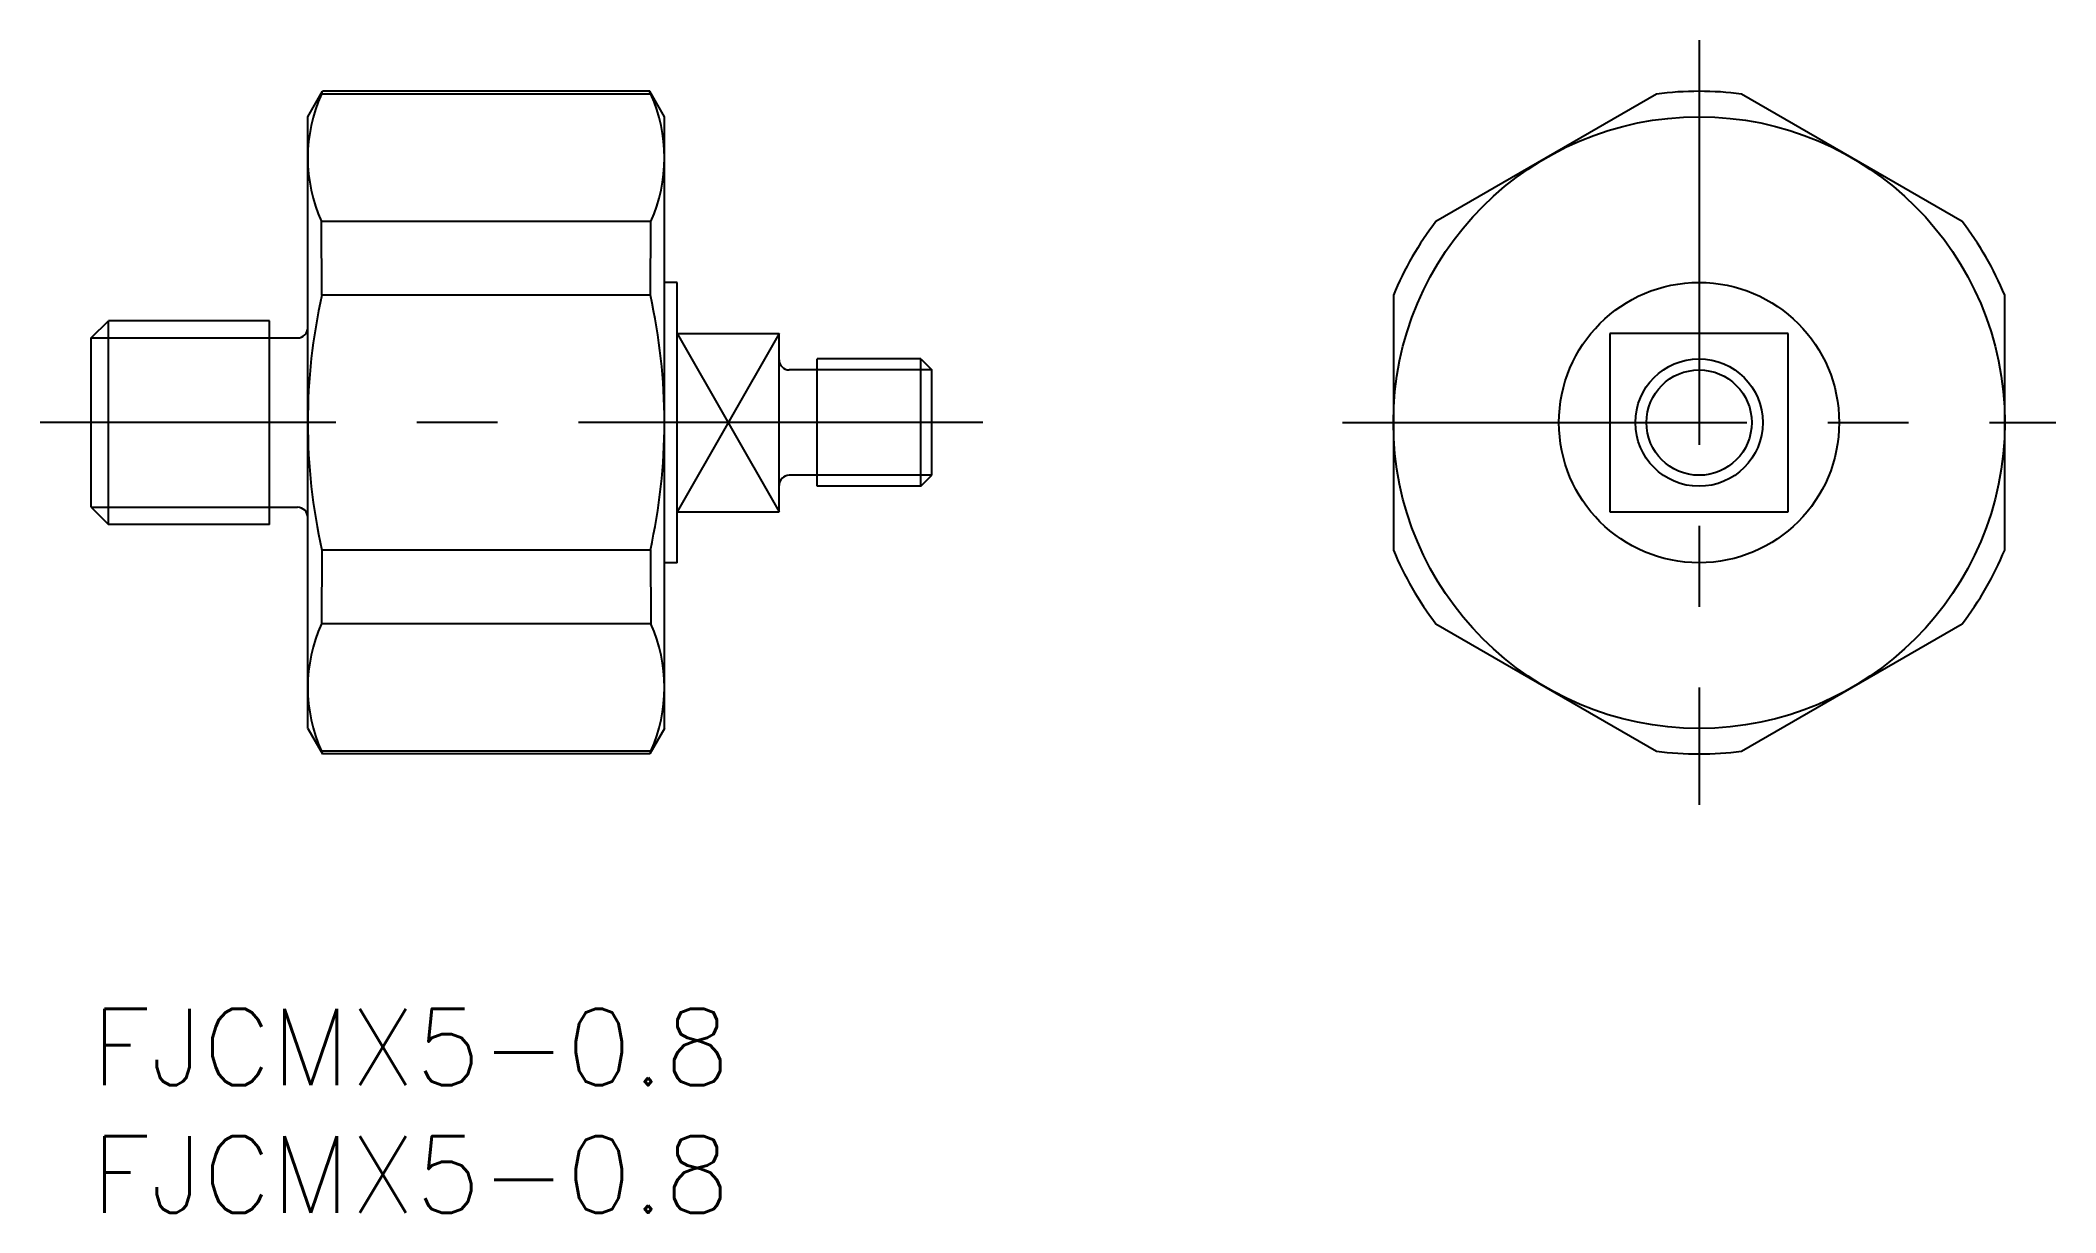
# Model space of a CAD drawing. Extents: x -2 to 77.1, y -8 to 38.
import ezdxf

# ---------------------------------------------------------------- set-up
doc = ezdxf.new("R2010")
doc.units = 0
doc.header["$LTSCALE"] = 0.5
doc.linetypes.add('CENTER', pattern=[50.8, 31.75, -6.35, 6.35, -6.35])
for name, color, linetype in [('MSM_CENTER', 1, 'CENTER'), ('MSM_CONTINUOUS', 7, 'CONTINUOUS'), ('MSM_NARROW', 5, 'CONTINUOUS'), ('MSM_PART_NUMBER', 7, 'CONTINUOUS')]:
    doc.layers.add(name, color=color, linetype=linetype)
doc.styles.get("Standard").update_dxf_attribs({"font": 'txt.shx', "height": 3, "bigfont": 'bigfont.shx'})

# ---------------------------------------------------------------- blocks, each defined once
blk = doc.blocks.new('*U3')
at = {"layer": 'MSM_PART_NUMBER'}
blk.add_text('FJCMX5-0.8', height=3, dxfattribs=at).set_placement((0, -3))
blk = doc.blocks.new('*U4')
at = {"layer": 'MSM_PART_NUMBER'}
blk.add_text('FJCMX5-0.8', height=3, dxfattribs=at).set_placement((0, -8))

msp = doc.modelspace()

# ---------------------------------------------------------------- linework, layer by layer
at = {"layer": 'MSM_CENTER'}
for p, q in [((63.115, 38), (63.115, 8)), ((35, 23), (-2, 23)), ((49.115, 23), (77.115, 23))]:
    msp.add_line(p, q, dxfattribs=at)
at = {"layer": 'MSM_CONTINUOUS'}
for p, q in [((8.5, 35), (9.077, 36)), ((9.033, 35.892), (9.082, 36)), ((21.967, 35.892), (9.033, 35.892)), ((21.923, 36), (9.077, 36)), ((21.967, 35.892), (21.918, 36)), ((22.5, 35), (21.923, 36)), ((61.445, 35.892), (52.784, 30.892)), ((73.445, 30.892), (64.784, 35.892)), ((8.5, 11), (8.5, 35)), ((22.5, 11), (22.5, 35)), ((21.967, 30.892), (9.033, 30.892)), ((9.052, 28), (9.033, 30.892)), ((21.948, 28), (21.967, 30.892)), ((23, 28.5), (22.5, 28.5)), ((23, 17.5), (23, 28.5)), ((21.948, 28), (9.052, 28)), ((51.115, 28), (51.115, 18)), ((75.115, 18), (75.115, 28)), ((0, 26.324), (0.676, 27)), ((7, 27), (0.676, 27)), ((0.676, 19), (0.676, 27)), ((7, 19), (7, 27)), ((0, 19.677), (0, 26.324)), ((7, 26.324), (8.1, 26.324)), ((23, 26.5), (27, 26.5)), ((27, 19.5), (27, 26.5)), ((66.615, 26.5), (59.615, 26.5)), ((59.615, 26.5), (59.615, 19.5)), ((66.615, 19.5), (66.615, 26.5)), ((32.567, 25.5), (28.5, 25.5)), ((28.5, 20.5), (28.5, 25.5)), ((32.567, 25.5), (33, 25.067)), ((32.567, 20.5), (32.567, 25.5)), ((28.5, 25.067), (27.4, 25.067)), ((33, 20.933), (33, 25.067)), ((28.5, 20.933), (27.4, 20.933)), ((32.567, 20.5), (33, 20.933)), ((32.567, 20.5), (28.5, 20.5)), ((0, 19.677), (0.676, 19)), ((7, 19), (0.676, 19)), ((7, 19.677), (8.1, 19.677)), ((23, 19.5), (27, 19.5)), ((59.615, 19.5), (66.615, 19.5)), ((9.052, 18), (9.033, 15.108)), ((21.948, 18), (9.052, 18)), ((21.948, 18), (21.967, 15.108)), ((23, 17.5), (22.5, 17.5)), ((21.967, 15.108), (9.033, 15.108)), ((52.784, 15.108), (61.445, 10.108)), ((64.784, 10.108), (73.445, 15.108)), ((8.5, 11), (9.077, 10)), ((22.5, 11), (21.923, 10)), ((21.967, 10.108), (9.033, 10.108)), ((9.033, 10.108), (9.082, 10)), ((21.923, 10), (9.077, 10)), ((21.967, 10.108), (21.918, 10))]:
    msp.add_line(p, q, dxfattribs=at)
for radius in [12, 5.5, 2.5]:
    msp.add_circle((63.115, 23), radius, dxfattribs=at)
for centre, radius, start, end in [((14.634, 33.392), 6.134, 155.94797, 204.05203), ((16.366, 33.392), 6.134, 335.94797, 24.05203), ((63.115, 23), 13, 82.61986, 97.38014), ((63.115, 23), 13, 142.61986, 157.38014), ((63.115, 23), 13, 22.61986, 37.38014), ((31.428, 23), 22.928, 167.40418, 192.59582), ((-0.428, 23), 22.928, 347.40418, 12.59582), ((8.1, 26.724), 0.4, 270, 0), ((27.4, 25.467), 0.4, 180, 270), ((27.4, 20.533), 0.4, 90, 180), ((8.1, 19.276), 0.4, 0, 90), ((63.115, 23), 13, 202.61986, 217.38014), ((63.115, 23), 13, 322.61986, 337.38014), ((14.634, 12.608), 6.134, 155.94797, 204.05203), ((16.366, 12.608), 6.134, 335.94797, 24.05203), ((63.115, 23), 13, 262.61986, 277.38014)]:
    msp.add_arc(centre, radius, start, end, dxfattribs=at)
at = {"layer": 'MSM_NARROW'}
for p, q in [((0, 26.324), (7, 26.324)), ((27, 26.5), (23, 19.5)), ((23, 26.5), (27, 19.5)), ((33, 25.067), (28.5, 25.067)), ((33, 20.933), (28.5, 20.933)), ((0, 19.677), (7, 19.677))]:
    msp.add_line(p, q, dxfattribs=at)
msp.add_circle((63.115, 23), 2.067, dxfattribs=at)

# ---------------------------------------------------------------- block references
at = {"layer": 'MSM_CONTINUOUS'}
for name in ['*U3', '*U4']:
    msp.add_blockref(name, (0, 0), dxfattribs=at)

doc.saveas('drawing.dxf')
